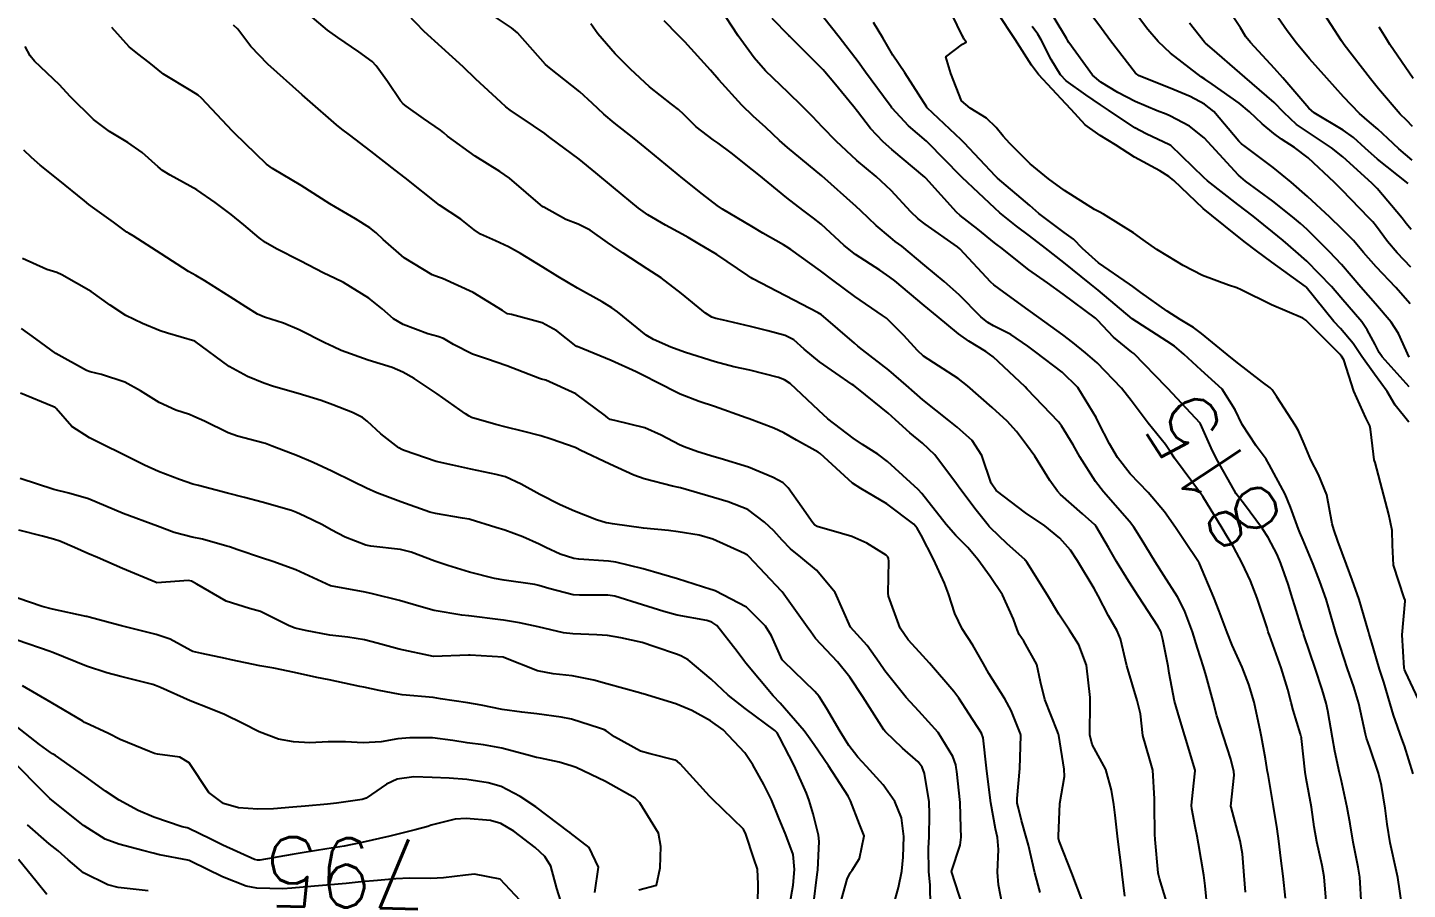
# Model space of a CAD drawing. Header units: metres. Extents: x 318500 to 325275, y 7408834 to 7428799.
# Drawn here: x 321874.3 to 321953.8, y 7423222.7 to 7423272.4 of the extents above; entities that cross this region are included whole.
import ezdxf
from ezdxf.enums import TextEntityAlignment as Align

# ---------------------------------------------------------------- set-up
doc = ezdxf.new("R2010")
doc.units = ezdxf.units.M
doc.header["$MEASUREMENT"] = 0
for name, color, linetype in [('Cotas', 45, 'Continuous'), ('Curvas de Nivel 1m', 11, 'Continuous'), ('Curvas de Nivel 5m', 15, 'Continuous'), ('Vias Primárias', 230, 'Continuous')]:
    doc.layers.add(name, color=color, linetype=linetype)
doc.styles.add('Style-STANDARD', font='STANDARD.shx')

msp = doc.modelspace()

# ---------------------------------------------------------------- linework, layer by layer
at = {"layer": 'Curvas de Nivel 1m', "flags": 128}
for points, elevation in [([(321949.126, 7423221.825), (321948.997, 7423223.458), (321948.889, 7423224.1), (321948.57, 7423225.465), (321948.422, 7423226.331), (321948.26, 7423227.47), (321947.961, 7423229.108), (321947.902, 7423229.475), (321947.691, 7423231.417), (321947.686, 7423231.479), (321947.673, 7423231.522), (321947.632, 7423231.677), (321947.21, 7423233.051), (321947.098, 7423233.488), (321946.906, 7423234.247), (321946.518, 7423235.497), (321945.842, 7423237.374), (321945.791, 7423237.509), (321945.773, 7423237.571), (321945.713, 7423237.796), (321945.133, 7423239.516), (321944.746, 7423240.518), (321944.278, 7423241.525), (321943.769, 7423242.46), (321943.37, 7423243.131), (321943.114, 7423243.54), (321941.996, 7423245.368), (321941.871, 7423245.559), (321941.811, 7423245.645), (321940.379, 7423247.582), (321940.165, 7423247.907), (321939.848, 7423248.372), (321938.856, 7423249.6), (321937.879, 7423250.903), (321937.322, 7423251.619), (321935.911, 7423253.066), (321935.234, 7423253.65), (321934.513, 7423254.248), (321933.93, 7423254.691), (321932.553, 7423255.684), (321931.946, 7423256.118), (321930.534, 7423257.139), (321929.968, 7423257.561), (321929.793, 7423257.723), (321927.998, 7423259.636), (321927.87, 7423259.751), (321926.013, 7423261.066), (321925.606, 7423261.366), (321925.169, 7423261.783), (321924.038, 7423263.013), (321923.171, 7423263.813), (321922.064, 7423264.739), (321920.876, 7423265.842), (321920.088, 7423266.656), (321919.507, 7423267.272), (321918.916, 7423267.868), (321918.111, 7423268.647), (321916.81, 7423269.9), (321916.141, 7423270.658), (321915.234, 7423271.919), (321914.176, 7423273.526)], 814), ([(321954.559, 7423233.386), (321953.678, 7423235.27), (321953.625, 7423235.401), (321953.605, 7423235.478), (321953.488, 7423237.403), (321953.673, 7423239.344), (321953.67, 7423239.401), (321953.603, 7423239.531), (321952.995, 7423241.411), (321952.931, 7423242.566), (321952.912, 7423243.413), (321952.721, 7423244.338), (321952.441, 7423245.421), (321951.942, 7423247.325), (321951.895, 7423247.429), (321951.887, 7423247.476), (321951.844, 7423247.805), (321951.674, 7423249.249), (321951.624, 7423249.434), (321951.392, 7423249.912), (321950.705, 7423251.448), (321950.133, 7423253.241), (321949.996, 7423253.459), (321949.964, 7423253.502), (321949.921, 7423253.554), (321947.993, 7423255.479), (321947.941, 7423255.529), (321947.775, 7423255.65), (321945.954, 7423256.414), (321944.221, 7423257.281), (321943.968, 7423257.393), (321943.476, 7423257.545), (321941.978, 7423258.097), (321940.874, 7423258.689), (321939.994, 7423259.218), (321939.362, 7423259.6), (321938.558, 7423260.164), (321938.009, 7423260.557), (321936.276, 7423261.637), (321936.022, 7423261.771), (321935.755, 7423261.913), (321934.04, 7423263.001), (321933.12, 7423263.679), (321932.063, 7423264.547), (321930.89, 7423265.708), (321930.504, 7423266.136), (321930.089, 7423266.641), (321929.541, 7423267.174), (321928.595, 7423267.743), (321928.106, 7423268.171), (321927.485, 7423269.756), (321927.195, 7423270.708), (321928.155, 7423271.436), (321928.36, 7423271.544), (321928.237, 7423271.749), (321928.212, 7423271.8), (321928.161, 7423271.895), (321927.243, 7423273.759)], 818), ([(321954.093, 7423266.691), (321953.741, 7423267.05), (321953.384, 7423267.411), (321952.121, 7423268.863), (321951.664, 7423269.437), (321950.159, 7423271.398), (321950.111, 7423271.46), (321949.996, 7423271.628), (321948.813, 7423273.474)], 827), ([(321937.501, 7423222.333), (321937.352, 7423223.613), (321937.33, 7423223.806), (321937.111, 7423225.617), (321936.956, 7423227.012), (321936.875, 7423227.62), (321936.751, 7423228.454), (321936.413, 7423229.628), (321935.622, 7423231.082), (321935.497, 7423231.642), (321935.519, 7423233.512), (321935.519, 7423233.642), (321935.503, 7423233.792), (321935.304, 7423235.646), (321934.854, 7423236.815), (321934.318, 7423237.661), (321933.714, 7423238.595), (321933.049, 7423239.677), (321931.855, 7423241.593), (321931.789, 7423241.69), (321931.76, 7423241.721), (321930.718, 7423242.655), (321929.778, 7423243.564), (321929.701, 7423243.643), (321929.633, 7423243.722), (321928.945, 7423244.58), (321928.06, 7423245.746), (321927.815, 7423246.096), (321926.561, 7423247.763), (321925.847, 7423248.441), (321925.115, 7423249.044), (321924.289, 7423249.794), (321923.865, 7423250.164), (321922.156, 7423251.555), (321921.889, 7423251.77), (321921.806, 7423251.831), (321919.909, 7423253.137), (321919.03, 7423253.863), (321918.443, 7423254.39), (321917.928, 7423254.654), (321916.946, 7423254.911), (321915.933, 7423255.17), (321914.305, 7423255.558), (321913.937, 7423255.637), (321913.717, 7423255.712), (321913.341, 7423255.939), (321911.957, 7423257.076), (321910.782, 7423257.978), (321909.978, 7423258.495), (321908.607, 7423259.387), (321907.997, 7423259.8), (321907.705, 7423260.014), (321906.704, 7423260.726), (321906.01, 7423261.064), (321905.303, 7423261.34), (321904.02, 7423262.036), (321903.972, 7423262.07), (321902.044, 7423263.713), (321901.484, 7423264.098), (321900.063, 7423264.975), (321898.481, 7423266.144), (321898.263, 7423266.328), (321898.083, 7423266.476), (321897.093, 7423267.157), (321896.097, 7423267.866), (321895.931, 7423268.005), (321895.776, 7423268.175), (321895.016, 7423269.287), (321894.365, 7423270.196), (321894.133, 7423270.431), (321893.363, 7423270.99), (321892.154, 7423271.818), (321891.571, 7423272.236), (321890.172, 7423273.418)], 809), ([(321942.265, 7423221.548), (321942.138, 7423222.923), (321942.059, 7423223.552), (321941.759, 7423225.345), (321941.719, 7423225.557), (321941.692, 7423225.699), (321941.558, 7423226.354), (321941.369, 7423227.364), (321941.357, 7423227.563), (321941.369, 7423227.767), (321941.572, 7423229.56), (321941.57, 7423229.591), (321940.976, 7423231.57), (321940.661, 7423232.596), (321940.366, 7423233.579), (321940.069, 7423235.189), (321940.001, 7423235.585), (321939.703, 7423237.136), (321939.575, 7423237.591), (321939.417, 7423237.889), (321938.292, 7423239.604), (321937.743, 7423240.465), (321937.028, 7423241.621), (321936.56, 7423242.421), (321935.85, 7423243.639), (321935.781, 7423243.728), (321935.067, 7423244.374), (321933.807, 7423245.487), (321933.629, 7423245.672), (321933.197, 7423246.299), (321932.317, 7423247.685), (321931.846, 7423248.339), (321931.262, 7423249.106), (321930.725, 7423249.707), (321929.872, 7423250.489), (321928.436, 7423251.742), (321927.896, 7423252.175), (321926.772, 7423252.897), (321925.915, 7423253.457), (321925.559, 7423253.775), (321924.782, 7423254.641), (321923.937, 7423255.495), (321923.774, 7423255.638), (321923.545, 7423255.806), (321921.956, 7423256.898), (321920.675, 7423257.843), (321919.978, 7423258.369), (321918.265, 7423259.606), (321917.999, 7423259.785), (321917.836, 7423259.882), (321916.652, 7423260.546), (321916.01, 7423260.926), (321914.33, 7423261.927), (321914.023, 7423262.138), (321913.176, 7423262.8), (321912.046, 7423263.697), (321911.703, 7423263.965), (321910.07, 7423265.31), (321909.232, 7423265.998), (321908.089, 7423266.9), (321907.479, 7423267.404), (321906.815, 7423268.029), (321906.11, 7423268.683), (321904.35, 7423270.067), (321904.133, 7423270.269), (321902.514, 7423272.086), (321902.163, 7423272.382), (321901.128, 7423273.064)], 811), ([(321946.764, 7423222.228), (321946.625, 7423223.493), (321946.505, 7423224.526), (321946.38, 7423225.498), (321946.279, 7423226.221), (321946.072, 7423227.502), (321945.761, 7423229.344), (321945.732, 7423229.508), (321945.611, 7423230.256), (321945.392, 7423231.512), (321945.331, 7423231.815), (321944.955, 7423233.517), (321944.653, 7423234.532), (321944.265, 7423235.524), (321943.699, 7423236.798), (321943.402, 7423237.535), (321942.951, 7423238.77), (321942.647, 7423239.546), (321941.806, 7423241.513), (321941.786, 7423241.56), (321941.777, 7423241.576), (321941.76, 7423241.603), (321940.97, 7423242.77), (321940.431, 7423243.58), (321939.793, 7423244.48), (321938.848, 7423245.6), (321937.826, 7423246.679), (321937.08, 7423247.621), (321936.626, 7423248.407), (321936.002, 7423249.638), (321935.864, 7423249.919), (321934.809, 7423251.656), (321933.903, 7423252.535), (321932.39, 7423253.685), (321931.924, 7423254.042), (321930.931, 7423254.706), (321929.935, 7423255.208), (321929.606, 7423255.394), (321929.213, 7423255.731), (321927.959, 7423256.987), (321927.093, 7423257.759), (321925.984, 7423258.689), (321924.651, 7423259.79), (321924.282, 7423260.075), (321924.005, 7423260.287), (321923.179, 7423260.979), (321922.292, 7423261.826), (321922.024, 7423262.084), (321920.05, 7423263.85), (321918.074, 7423265.479), (321917.609, 7423265.887), (321916.822, 7423266.633), (321916.094, 7423267.283), (321915.43, 7423267.917), (321914.122, 7423269.376), (321913.637, 7423269.937), (321912.154, 7423271.582), (321911.772, 7423271.966), (321910.969, 7423272.779)], 813), ([(321953.495, 7423221.704), (321953.244, 7423223.404), (321953.17, 7423223.76), (321952.796, 7423225.411), (321952.631, 7423226.484), (321952.504, 7423227.416), (321952.296, 7423228.713), (321952.122, 7423229.422), (321951.622, 7423230.895), (321951.446, 7423231.432), (321951.387, 7423231.678), (321951.001, 7423233.436), (321950.711, 7423234.393), (321950.35, 7423235.443), (321949.709, 7423237.392), (321949.692, 7423237.45), (321949.253, 7423238.985), (321949.104, 7423239.459), (321948.749, 7423240.461), (321948.358, 7423241.471), (321947.781, 7423242.85), (321947.589, 7423243.285), (321947.511, 7423243.484), (321947.063, 7423244.755), (321946.74, 7423245.496), (321945.836, 7423247.212), (321945.651, 7423247.512), (321945.069, 7423248.297), (321944.265, 7423249.526), (321943.872, 7423250.367), (321943.128, 7423251.548), (321941.906, 7423252.656), (321940.905, 7423253.575), (321940.369, 7423254.028), (321939.927, 7423254.329), (321937.94, 7423255.61), (321935.964, 7423257.258), (321935.487, 7423257.647), (321933.988, 7423258.848), (321932.935, 7423259.681), (321932.007, 7423260.389), (321931.261, 7423260.95), (321930.313, 7423261.716), (321930.024, 7423261.978), (321928.133, 7423263.749), (321928.051, 7423263.832), (321926.161, 7423265.769), (321926.081, 7423265.839), (321925.037, 7423266.733), (321924.099, 7423267.747), (321924.076, 7423267.777), (321924.056, 7423267.801), (321923.923, 7423267.983), (321922.573, 7423269.823), (321922.139, 7423270.415), (321921.057, 7423271.841), (321920.171, 7423272.956)], 816), ([(321954.122, 7423229.392), (321953.624, 7423230.991), (321953.479, 7423231.402), (321952.997, 7423232.763), (321952.809, 7423233.413), (321952.427, 7423234.66), (321952.179, 7423235.423), (321951.705, 7423237.074), (321951.599, 7423237.431), (321951.555, 7423237.588), (321951.023, 7423239.437), (321950.617, 7423240.571), (321950.279, 7423241.445), (321949.78, 7423242.802), (321949.546, 7423243.462), (321949.465, 7423243.792), (321949.142, 7423245.467), (321948.663, 7423246.636), (321948.235, 7423247.476), (321947.849, 7423248.404), (321947.522, 7423249.15), (321947.324, 7423249.488), (321946.269, 7423251.12), (321946.009, 7423251.508), (321945.892, 7423251.634), (321945.45, 7423251.964), (321943.914, 7423253.146), (321943.406, 7423253.545), (321941.932, 7423254.769), (321941.475, 7423255.106), (321940.693, 7423255.579), (321939.947, 7423256.043), (321938.437, 7423257.131), (321937.968, 7423257.481), (321937.785, 7423257.613), (321935.988, 7423258.834), (321935.073, 7423259.654), (321934.546, 7423260.202), (321934.009, 7423260.59), (321932.556, 7423261.685), (321932.027, 7423262.139), (321930.165, 7423263.718), (321930.052, 7423263.828), (321928.257, 7423265.747), (321928.17, 7423265.838), (321928.082, 7423265.921), (321926.126, 7423267.77), (321926.1, 7423267.802), (321924.828, 7423269.79), (321924.145, 7423270.808), (321923.57, 7423271.809), (321923.032, 7423272.681)], 817), ([(321953.872, 7423249.649), (321953.092, 7423250.625), (321952.626, 7423251.419), (321951.905, 7423252.423), (321951.168, 7423253.441), (321950.675, 7423254.196), (321949.936, 7423255.05), (321949.552, 7423255.464), (321947.969, 7423257.43), (321947.917, 7423257.481), (321945.99, 7423258.869), (321945.092, 7423259.524), (321944.471, 7423260), (321944.008, 7423260.375), (321942.514, 7423261.555), (321942.026, 7423261.968), (321940.331, 7423263.586), (321940.053, 7423263.816), (321939.527, 7423264.129), (321938.07, 7423264.925), (321936.971, 7423265.631), (321936.085, 7423266.179), (321935.222, 7423266.784), (321934.413, 7423267.665), (321934.105, 7423267.998), (321932.536, 7423269.694), (321932.138, 7423270.221), (321931.182, 7423271.71), (321930.175, 7423273.243)], 819), ([(321953.886, 7423253.401), (321953.285, 7423254.762), (321952.863, 7423255.416), (321951.956, 7423256.468), (321951.115, 7423257.443), (321949.989, 7423258.741), (321949.308, 7423259.467), (321948.013, 7423260.755), (321947.632, 7423261.101), (321947.171, 7423261.493), (321946.033, 7423262.392), (321944.464, 7423263.534), (321944.055, 7423263.891), (321942.528, 7423265.556), (321942.085, 7423266.035), (321941.232, 7423266.713), (321940.097, 7423267.31), (321939.901, 7423267.396), (321939.378, 7423267.601), (321938.108, 7423268.131), (321937.098, 7423268.648), (321936.124, 7423269.24), (321935.647, 7423269.647), (321934.291, 7423271.535), (321934.208, 7423271.669), (321934.188, 7423271.698), (321934.161, 7423271.74), (321933.438, 7423272.947)], 821), ([(321953.956, 7423256.473), (321953.135, 7423257.413), (321951.988, 7423258.609), (321951.265, 7423259.441), (321950.68, 7423260.123), (321950.013, 7423260.801), (321949.318, 7423261.467), (321948.038, 7423262.658), (321947.086, 7423263.494), (321946.062, 7423264.333), (321944.435, 7423265.535), (321944.233, 7423265.689), (321944.083, 7423265.842), (321942.631, 7423267.555), (321942.106, 7423267.972), (321941.268, 7423268.417), (321940.12, 7423268.91), (321938.34, 7423269.617), (321938.132, 7423269.761), (321936.688, 7423271.635), (321936.167, 7423272.345), (321935.609, 7423273.083)], 822), ([(321953.988, 7423258.579), (321953.197, 7423259.412), (321952.656, 7423260.07), (321952.015, 7423260.933), (321951.792, 7423261.208), (321951.575, 7423261.437), (321950.043, 7423263.016), (321949.591, 7423263.465), (321948.071, 7423264.892), (321947.28, 7423265.492), (321946.547, 7423265.965), (321946.088, 7423266.297), (321945.423, 7423266.85), (321944.703, 7423267.531), (321944.108, 7423268.04), (321942.538, 7423269.141), (321942.128, 7423269.414), (321941.908, 7423269.563), (321940.15, 7423270.919), (321939.423, 7423271.601), (321938.844, 7423272.287), (321938.175, 7423273.142)], 823), ([(321954.07, 7423264.753), (321953.305, 7423265.412), (321952.674, 7423266.009), (321952.091, 7423266.546), (321951.609, 7423266.951), (321951.03, 7423267.446), (321950.114, 7423268.395), (321949.157, 7423269.47), (321948.147, 7423270.596), (321947.396, 7423271.491), (321946.869, 7423272.201), (321946.177, 7423273.201)], 826), ([(321932.633, 7423222.549), (321932.33, 7423223.682), (321931.951, 7423225.278), (321931.849, 7423225.687), (321931.56, 7423226.706), (321931.355, 7423227.48), (321931.312, 7423227.694), (321931.306, 7423227.962), (321931.466, 7423229.692), (321931.525, 7423231.588), (321931.506, 7423231.692), (321930.968, 7423233.029), (321930.6, 7423233.706), (321929.672, 7423235.176), (321929.362, 7423235.725), (321928.748, 7423236.792), (321928.131, 7423237.744), (321927.713, 7423238.62), (321927.352, 7423239.754), (321927.126, 7423240.369), (321926.485, 7423241.763), (321925.774, 7423243.135), (321925.552, 7423243.547), (321925.359, 7423243.776), (321923.797, 7423244.946), (321922.293, 7423245.823), (321921.815, 7423246.146), (321919.944, 7423247.849), (321919.841, 7423247.922), (321918.59, 7423248.612), (321917.852, 7423249.045), (321917.278, 7423249.312), (321915.859, 7423249.847), (321915.693, 7423249.912), (321913.869, 7423250.55), (321912.979, 7423250.838), (321911.88, 7423251.266), (321910.49, 7423251.981), (321909.894, 7423252.286), (321909.349, 7423252.545), (321907.908, 7423253.205), (321905.952, 7423254.007), (321905.92, 7423254.02), (321905.888, 7423254.04), (321904.779, 7423254.908), (321903.933, 7423255.374), (321902.165, 7423255.861), (321901.938, 7423255.904), (321901.811, 7423255.965), (321901.639, 7423256.095), (321899.955, 7423257.126), (321898.18, 7423257.934), (321897.968, 7423258.008), (321897.601, 7423258.154), (321895.984, 7423259.123), (321894.761, 7423260.189), (321894.374, 7423260.564), (321894.007, 7423260.853), (321893.175, 7423261.376), (321892.018, 7423262.038), (321891.703, 7423262.233), (321890.036, 7423263.291), (321888.383, 7423264.275), (321888.054, 7423264.524), (321886.197, 7423266.308), (321886.14, 7423266.368), (321886.081, 7423266.43), (321884.302, 7423268.328), (321884.103, 7423268.5), (321883.699, 7423268.743), (321882.12, 7423269.708), (321881.29, 7423270.373), (321880.639, 7423270.887), (321880.139, 7423271.282), (321879.132, 7423272.4)], 807), ([(321935.054, 7423222.09), (321934.461, 7423223.656), (321933.75, 7423225.464), (321933.69, 7423225.668), (321933.679, 7423225.796), (321933.762, 7423227.667), (321934.029, 7423229.228), (321934.02, 7423229.664), (321933.698, 7423231.6), (321933.688, 7423231.669), (321933.677, 7423231.715), (321933.632, 7423231.831), (321932.901, 7423233.677), (321932.651, 7423234.694), (321932.441, 7423235.682), (321931.693, 7423237.027), (321931.426, 7423237.423), (321931.302, 7423237.696), (321931.099, 7423238.309), (321930.457, 7423239.709), (321929.746, 7423240.768), (321929.037, 7423241.731), (321928.46, 7423242.433), (321927.774, 7423243.129), (321927.223, 7423243.756), (321925.807, 7423245.544), (321925.597, 7423245.773), (321923.834, 7423247.383), (321923.275, 7423247.808), (321922.39, 7423248.366), (321921.849, 7423248.722), (321920.393, 7423249.845), (321919.867, 7423250.324), (321918.229, 7423251.875), (321917.893, 7423252.1), (321917.548, 7423252.232), (321915.901, 7423252.642), (321914.974, 7423252.849), (321913.908, 7423253.133), (321912.197, 7423253.675), (321911.917, 7423253.766), (321911.355, 7423253.968), (321910.352, 7423254.411), (321909.927, 7423254.673), (321908.269, 7423256.007), (321907.944, 7423256.252), (321907.381, 7423256.586), (321905.96, 7423257.385), (321904.836, 7423258.057), (321903.978, 7423258.589), (321902.691, 7423259.381), (321901.995, 7423259.764), (321901.237, 7423260.101), (321900.378, 7423260.488), (321900.006, 7423260.736), (321899.24, 7423261.359), (321898.02, 7423262.15), (321896.044, 7423263.743), (321895.464, 7423264.179), (321894.066, 7423265.266), (321892.831, 7423266.219), (321892.397, 7423266.539), (321892.086, 7423266.795), (321890.409, 7423268.247), (321890.104, 7423268.511), (321888.13, 7423270.28), (321887.15, 7423271.304), (321886.397, 7423272.306), (321886.153, 7423272.534)], 808), ([(321944.467, 7423222.559), (321944.389, 7423223.521), (321944.288, 7423224.774), (321944.164, 7423225.524), (321943.637, 7423227.462), (321943.628, 7423227.529), (321943.817, 7423229.307), (321943.797, 7423229.528), (321943.611, 7423230.239), (321943.19, 7423231.537), (321942.821, 7423232.722), (321942.596, 7423233.546), (321942.198, 7423235.027), (321942.041, 7423235.555), (321941.696, 7423236.634), (321941.408, 7423237.565), (321940.95, 7423238.799), (321940.538, 7423239.578), (321939.748, 7423240.811), (321939.252, 7423241.595), (321938.455, 7423242.922), (321938.027, 7423243.608), (321937.785, 7423243.925), (321936.285, 7423245.633), (321935.819, 7423246.225), (321934.921, 7423247.654), (321934.535, 7423248.347), (321933.858, 7423249.447), (321933.682, 7423249.672), (321931.888, 7423251.556), (321931.757, 7423251.692), (321929.916, 7423253.424), (321929.505, 7423253.726), (321928.514, 7423254.329), (321927.93, 7423254.751), (321926.703, 7423255.762), (321925.949, 7423256.377), (321924.254, 7423257.796), (321923.973, 7423258.018), (321923.383, 7423258.405), (321921.992, 7423259.309), (321921.334, 7423259.837), (321920.012, 7423261.057), (321919.57, 7423261.412), (321918.951, 7423261.866), (321918.03, 7423262.576), (321916.409, 7423263.905), (321916.054, 7423264.198), (321914.825, 7423265.166), (321914.077, 7423265.728), (321913.784, 7423265.934), (321912.812, 7423266.674), (321912.094, 7423267.389), (321911.798, 7423267.666), (321911.387, 7423267.971), (321910.115, 7423268.987), (321909.017, 7423270.001), (321908.143, 7423270.884), (321907.15, 7423272.025), (321906.738, 7423272.603)], 812), ([(321954.014, 7423260.761), (321953.722, 7423261.11), (321953.487, 7423261.408), (321952.045, 7423263.116), (321951.735, 7423263.435), (321950.072, 7423264.942), (321949.423, 7423265.467), (321948.089, 7423266.341), (321947.403, 7423266.8), (321946.665, 7423267.502), (321946.108, 7423268.07), (321944.42, 7423269.536), (321944.134, 7423269.785), (321942.542, 7423271.169), (321942.159, 7423271.494), (321942.094, 7423271.561), (321941.24, 7423272.643)], 824), ([(321954.131, 7423269.462), (321952.774, 7423271.421), (321952.544, 7423271.805), (321952.17, 7423272.424)], 828), ([(321930.476, 7423221.705), (321930.239, 7423222.98), (321930.181, 7423223.71), (321930.231, 7423225.018), (321930.165, 7423225.711), (321930.059, 7423226.217), (321929.796, 7423227.717), (321929.593, 7423229.225), (321929.537, 7423229.721), (321929.345, 7423231.452), (321929.25, 7423231.726), (321928.541, 7423232.832), (321927.943, 7423233.746), (321927.656, 7423234.137), (321926.259, 7423235.764), (321925.686, 7423236.397), (321925.03, 7423237.116), (321924.569, 7423237.787), (321923.9, 7423239.625), (321923.877, 7423239.798), (321923.915, 7423241.64), (321923.895, 7423241.798), (321923.854, 7423241.891), (321923.762, 7423241.993), (321922.64, 7423242.688), (321921.772, 7423243.055), (321921.183, 7423243.244), (321919.778, 7423243.642), (321919.646, 7423243.719), (321919.529, 7423243.854), (321918.901, 7423244.756), (321918.118, 7423245.875), (321917.814, 7423246.162), (321917.242, 7423246.465), (321915.827, 7423247.067), (321914.194, 7423247.567), (321913.836, 7423247.654), (321912.901, 7423247.944), (321912.122, 7423248.235), (321911.844, 7423248.354), (321910.782, 7423248.908), (321909.853, 7423249.322), (321908.124, 7423249.74), (321907.858, 7423249.813), (321907.729, 7423249.882), (321907.576, 7423250.014), (321905.879, 7423251.294), (321904.143, 7423252.066), (321903.891, 7423252.138), (321903.787, 7423252.175), (321901.902, 7423252.893), (321900.721, 7423253.295), (321899.912, 7423253.58), (321898.825, 7423254.136), (321898.25, 7423254.472), (321897.924, 7423254.588), (321897.336, 7423254.746), (321895.931, 7423255.275), (321895.371, 7423255.615), (321894.708, 7423256.188), (321893.949, 7423256.791), (321892.475, 7423257.71), (321891.966, 7423257.959), (321891.355, 7423258.236), (321889.981, 7423258.96), (321888.624, 7423259.637), (321887.996, 7423260.006), (321887.623, 7423260.286), (321886.739, 7423261.031), (321886.013, 7423261.624), (321885.097, 7423262.319), (321884.031, 7423263.047), (321882.503, 7423263.893), (321882.047, 7423264.157), (321881.802, 7423264.364), (321880.886, 7423265.201), (321880.064, 7423265.762), (321879.007, 7423266.401), (321878.08, 7423267.104), (321876.735, 7423268.43), (321876.11, 7423269.09), (321874.681, 7423270.462), (321874.432, 7423270.765), (321874.138, 7423271.301)], 806), ([(321926.313, 7423221.762), (321926.298, 7423222.972), (321926.223, 7423223.763), (321926.197, 7423225.107), (321926.234, 7423225.763), (321926.263, 7423227.063), (321926.226, 7423227.763), (321925.962, 7423229.398), (321925.836, 7423229.768), (321925.603, 7423230.086), (321924.702, 7423230.874), (321923.715, 7423231.799), (321923.622, 7423231.915), (321922.406, 7423233.819), (321921.667, 7423234.949), (321920.949, 7423235.837), (321919.693, 7423237.182), (321919.407, 7423237.564), (321919.211, 7423237.857), (321917.861, 7423239.745), (321917.762, 7423239.88), (321917.731, 7423239.915), (321915.842, 7423241.909), (321915.803, 7423241.951), (321915.761, 7423241.983), (321915.598, 7423242.075), (321913.77, 7423242.918), (321912.978, 7423243.148), (321911.774, 7423243.336), (321911.211, 7423243.405), (321909.776, 7423243.55), (321907.986, 7423243.799), (321907.778, 7423243.827), (321907.623, 7423243.857), (321907.065, 7423244.021), (321905.787, 7423244.518), (321904.963, 7423244.882), (321903.801, 7423245.485), (321902.723, 7423246.081), (321901.816, 7423246.495), (321901.283, 7423246.633), (321899.822, 7423246.949), (321898.788, 7423247.173), (321897.829, 7423247.393), (321895.977, 7423248.029), (321895.839, 7423248.085), (321895.666, 7423248.173), (321894.632, 7423248.973), (321893.855, 7423249.706), (321893.583, 7423249.929), (321892.997, 7423250.213), (321891.866, 7423250.653), (321891.205, 7423250.902), (321889.876, 7423251.309), (321888.443, 7423251.71), (321887.884, 7423251.904), (321886.948, 7423252.294), (321885.898, 7423252.867), (321883.92, 7423254.33), (321882.349, 7423254.778), (321881.926, 7423254.925), (321880.903, 7423255.349), (321879.934, 7423255.807), (321879.04, 7423256.399), (321877.952, 7423257.193), (321876.258, 7423258.143), (321875.967, 7423258.271), (321875.38, 7423258.449), (321873.979, 7423259.086)], 804), ([(321924.178, 7423221.79), (321924.459, 7423222.832), (321924.658, 7423223.783), (321924.737, 7423224.577), (321924.774, 7423225.782), (321924.635, 7423226.858), (321924.25, 7423227.79), (321923.584, 7423228.75), (321922.628, 7423229.815), (321922.121, 7423230.338), (321921.612, 7423231.017), (321921.108, 7423231.835), (321920.32, 7423233.163), (321919.89, 7423233.848), (321919.654, 7423234.128), (321917.834, 7423235.878), (321917.766, 7423235.964), (321917.683, 7423236.135), (321917.139, 7423237.332), (321916.803, 7423237.893), (321915.716, 7423238.996), (321913.911, 7423239.928), (321913.731, 7423239.988), (321913.648, 7423240.015), (321911.74, 7423240.631), (321910.818, 7423240.9), (321909.748, 7423241.194), (321908.175, 7423241.584), (321907.755, 7423241.65), (321906.041, 7423241.751), (321905.756, 7423241.791), (321904.967, 7423242.052), (321904.139, 7423242.439), (321903.766, 7423242.625), (321902.813, 7423243.036), (321901.773, 7423243.425), (321901.26, 7423243.583), (321899.779, 7423244.053), (321899.726, 7423244.067), (321899.35, 7423244.126), (321897.784, 7423244.389), (321897.465, 7423244.473), (321895.793, 7423245.057), (321894.409, 7423245.583), (321893.805, 7423245.842), (321893.057, 7423246.211), (321891.819, 7423246.831), (321890.734, 7423247.334), (321889.832, 7423247.714), (321888.376, 7423248.272), (321887.981, 7423248.418), (321887.842, 7423248.459), (321886.384, 7423248.84), (321885.847, 7423249.047), (321884.47, 7423249.707), (321883.857, 7423249.989), (321883.61, 7423250.086), (321882.825, 7423250.346), (321881.866, 7423250.791), (321880.794, 7423251.459), (321879.884, 7423251.966), (321878.538, 7423252.404), (321877.892, 7423252.554), (321877.668, 7423252.639), (321875.908, 7423253.615), (321874.745, 7423254.452), (321873.926, 7423255.054)], 803), ([(321921.185, 7423222.143), (321921.512, 7423223.32), (321921.675, 7423223.671), (321921.792, 7423223.826), (321922.227, 7423224.516), (321922.496, 7423225.816), (321922.218, 7423226.488), (321921.702, 7423227.828), (321921.574, 7423228.091), (321920.442, 7423229.842), (321919.612, 7423231.049), (321919.281, 7423231.52), (321919.029, 7423231.859), (321917.644, 7423233.468), (321917.252, 7423233.886), (321915.678, 7423235.761), (321915.56, 7423235.911), (321915.172, 7423236.428), (321913.995, 7423237.927), (321913.703, 7423238.134), (321913.417, 7423238.221), (321911.709, 7423238.539), (321910.948, 7423238.735), (321909.717, 7423239.119), (321908.113, 7423239.617), (321907.725, 7423239.678), (321906.085, 7423239.674), (321905.725, 7423239.71), (321904.322, 7423240.061), (321903.733, 7423240.24), (321903.504, 7423240.301), (321901.737, 7423240.557), (321901.192, 7423240.645), (321899.743, 7423241.016), (321898.502, 7423241.386), (321897.752, 7423241.635), (321896.383, 7423242.164), (321895.761, 7423242.319), (321894.068, 7423242.5), (321893.764, 7423242.561), (321892.577, 7423243.027), (321891.772, 7423243.45), (321891.278, 7423243.738), (321890.24, 7423244.245), (321889.783, 7423244.449), (321889.484, 7423244.555), (321887.791, 7423245.042), (321886.782, 7423245.308), (321885.799, 7423245.568), (321884.133, 7423245.999), (321883.806, 7423246.086), (321883.033, 7423246.342), (321881.817, 7423246.805), (321881.019, 7423247.171), (321879.831, 7423247.767), (321878.53, 7423248.4), (321878.069, 7423248.635), (321877.843, 7423248.747), (321876.83, 7423249.406), (321875.929, 7423250.439), (321875.861, 7423250.498), (321875.74, 7423250.563), (321873.873, 7423251.325)], 802), ([(321919.576, 7423221.849), (321919.785, 7423223.578), (321919.812, 7423223.847), (321919.893, 7423225.49), (321919.866, 7423225.847), (321919.558, 7423227.072), (321919.31, 7423227.854), (321919.156, 7423228.276), (321918.464, 7423229.867), (321918.163, 7423230.429), (321917.616, 7423231.493), (321917.479, 7423231.743), (321917.341, 7423231.884), (321915.638, 7423233.143), (321914.652, 7423233.92), (321913.664, 7423234.847), (321912.351, 7423235.95), (321911.917, 7423236.191), (321911.683, 7423236.283), (321910.42, 7423236.712), (321909.69, 7423236.948), (321908.467, 7423237.228), (321907.693, 7423237.35), (321907.079, 7423237.405), (321905.694, 7423237.462), (321905.164, 7423237.517), (321903.698, 7423237.852), (321902.629, 7423238.081), (321901.702, 7423238.245), (321901.527, 7423238.268), (321899.705, 7423238.484), (321899.298, 7423238.535), (321897.71, 7423238.795), (321896.83, 7423239.042), (321895.718, 7423239.38), (321894.15, 7423239.767), (321893.725, 7423239.859), (321891.73, 7423240.23), (321889.743, 7423241.141), (321888.407, 7423241.614), (321887.753, 7423241.829), (321886.401, 7423242.3), (321885.919, 7423242.465), (321885.762, 7423242.512), (321884.35, 7423242.909), (321883.767, 7423243.033), (321882.727, 7423243.303), (321881.773, 7423243.666), (321879.78, 7423244.38), (321877.792, 7423245.237), (321876.662, 7423245.562), (321875.8, 7423245.774), (321873.855, 7423246.414)], 801), ([(321916.364, 7423221.897), (321916.38, 7423223.024), (321916.339, 7423223.898), (321916.125, 7423224.5), (321915.678, 7423225.908), (321915.544, 7423226.193), (321913.741, 7423227.928), (321913.573, 7423228.099), (321911.891, 7423229.956), (321911.734, 7423230.091), (321911.602, 7423230.171), (321910.16, 7423230.536), (321909.607, 7423230.689), (321908.108, 7423231.513), (321907.619, 7423231.863), (321907.524, 7423231.917), (321907.233, 7423232.016), (321905.627, 7423232.529), (321905.033, 7423232.645), (321903.631, 7423232.836), (321902.765, 7423232.947), (321901.635, 7423233.102), (321900.41, 7423233.337), (321899.64, 7423233.479), (321898.071, 7423233.716), (321897.644, 7423233.777), (321895.87, 7423233.944), (321895.647, 7423233.97), (321894.54, 7423234.187), (321893.653, 7423234.382), (321893.429, 7423234.428), (321891.658, 7423234.795), (321890.955, 7423234.943), (321889.665, 7423235.221), (321888.463, 7423235.474), (321887.67, 7423235.619), (321886.014, 7423235.957), (321885.676, 7423236.031), (321884.323, 7423236.32), (321883.795, 7423236.442), (321883.682, 7423236.491), (321882.494, 7423237.154), (321881.691, 7423237.423), (321880.306, 7423237.762), (321879.695, 7423237.918), (321879.326, 7423238.015), (321877.833, 7423238.408), (321877.701, 7423238.448), (321877.651, 7423238.46), (321875.707, 7423238.879), (321875.126, 7423239.028), (321873.716, 7423239.508)], 799), ([(321909.501, 7423222.707), (321910.515, 7423222.965), (321910.729, 7423223.972), (321910.764, 7423225.204), (321910.639, 7423225.974), (321909.566, 7423227.715), (321909.286, 7423227.993), (321907.584, 7423228.95), (321905.887, 7423229.744), (321905.597, 7423229.854), (321904.919, 7423230.05), (321903.828, 7423230.292), (321903.603, 7423230.333), (321903.262, 7423230.415), (321901.608, 7423230.856), (321900.555, 7423231.052), (321899.611, 7423231.171), (321898.781, 7423231.302), (321897.613, 7423231.458), (321896.311, 7423231.465), (321895.612, 7423231.397), (321894.662, 7423231.236), (321893.61, 7423231.163), (321892.592, 7423231.229), (321891.61, 7423231.222), (321890.553, 7423231.179), (321889.61, 7423231.225), (321888.734, 7423231.386), (321887.615, 7423231.813), (321886.684, 7423232.289), (321885.628, 7423232.801), (321884.813, 7423233.131), (321883.639, 7423233.588), (321881.944, 7423234.356), (321881.652, 7423234.479), (321881.487, 7423234.527), (321879.659, 7423234.986), (321878.854, 7423235.201), (321877.668, 7423235.591), (321875.733, 7423236.386), (321875.68, 7423236.407), (321875.589, 7423236.441), (321873.686, 7423237.088)], 798), ([(321906.974, 7423222.541), (321907.171, 7423224.015), (321906.641, 7423225.133), (321905.539, 7423225.985), (321905.511, 7423226.011), (321905.476, 7423226.041), (321903.561, 7423227.475), (321902.664, 7423228.079), (321901.578, 7423228.647), (321900.819, 7423228.864), (321899.584, 7423229.056), (321898.582, 7423229.138), (321897.585, 7423229.18), (321896.532, 7423229.215), (321895.584, 7423229.07), (321894.971, 7423228.787), (321894.107, 7423228.192), (321893.781, 7423227.983), (321893.566, 7423227.913), (321892.079, 7423227.698), (321891.561, 7423227.64), (321890.273, 7423227.525), (321889.558, 7423227.46), (321888.452, 7423227.371), (321887.556, 7423227.346), (321886.426, 7423227.422), (321885.561, 7423227.676), (321884.726, 7423228.313), (321883.595, 7423230.016), (321883.054, 7423230.338), (321881.761, 7423230.517), (321881.602, 7423230.557), (321881.301, 7423230.665), (321879.61, 7423231.363), (321878.934, 7423231.711), (321877.619, 7423232.33), (321877.563, 7423232.354), (321877.467, 7423232.412), (321875.636, 7423233.499), (321873.987, 7423234.457)], 797), ([(321905.013, 7423222.047), (321904.773, 7423222.779), (321904.436, 7423224.056), (321904.079, 7423224.615), (321903.531, 7423225.133), (321902.295, 7423226.082), (321901.546, 7423226.515), (321900.957, 7423226.691), (321899.55, 7423226.814), (321898.911, 7423226.768), (321897.544, 7423226.423), (321897.335, 7423226.36), (321896.621, 7423226.159), (321895.537, 7423225.885), (321895.158, 7423225.798), (321893.532, 7423225.426), (321892.516, 7423225.224), (321891.528, 7423225.058), (321890.111, 7423224.826), (321889.525, 7423224.73), (321887.659, 7423224.415), (321887.521, 7423224.405), (321887.351, 7423224.452), (321885.53, 7423225.273), (321884.839, 7423225.616), (321883.539, 7423226.249), (321883.478, 7423226.269), (321883.188, 7423226.335), (321881.548, 7423226.892), (321880.651, 7423227.272), (321879.562, 7423227.86), (321878.761, 7423228.392), (321877.583, 7423229.256), (321875.89, 7423230.436), (321875.711, 7423230.548), (321875.602, 7423230.617), (321874.974, 7423231.079), (321873.617, 7423232.14)], 796), ([(321881.223, 7423222.634), (321879.497, 7423222.837), (321878.897, 7423222.992), (321877.509, 7423223.673), (321876.612, 7423224.424), (321876.049, 7423224.955), (321875.529, 7423225.357), (321874.269, 7423226.453)], 794), ([(321875.389, 7423222.441), (321874.832, 7423223.114), (321873.761, 7423224.458)], 793)]:
    msp.add_lwpolyline(points, dxfattribs=dict(at, elevation=elevation))
at = {"layer": 'Curvas de Nivel 5m', "flags": 128}
for points, elevation in [([(321953.837, 7423263.403), (321952.071, 7423264.818), (321951.365, 7423265.441), (321950.687, 7423266.052), (321950.09, 7423266.474), (321948.424, 7423267.477), (321948.104, 7423267.744), (321946.616, 7423269.503), (321946.138, 7423270.033), (321944.744, 7423271.531), (321944.492, 7423271.864), (321944.168, 7423272.374), (321943.379, 7423273.548)], 825), ([(321940.036, 7423221.582), (321939.516, 7423223.355), (321939.45, 7423223.591), (321939.433, 7423223.679), (321939.249, 7423225.593), (321939.233, 7423225.914), (321939.22, 7423227.594), (321939.226, 7423227.943), (321939.126, 7423229.595), (321938.94, 7423230.267), (321938.542, 7423231.601), (321938.404, 7423232.84), (321938.228, 7423233.604), (321937.677, 7423235.417), (321937.628, 7423235.611), (321937.254, 7423237.168), (321937.066, 7423237.62), (321936.574, 7423238.488), (321935.981, 7423239.636), (321935.737, 7423240.075), (321934.786, 7423241.655), (321934.377, 7423242.272), (321933.773, 7423242.972), (321932.891, 7423243.679), (321931.791, 7423244.436), (321930.103, 7423245.716), (321929.816, 7423246.137), (321929.26, 7423247.729), (321928.707, 7423248.596), (321927.856, 7423249.369), (321927.367, 7423249.755), (321925.878, 7423250.948), (321924.911, 7423251.785), (321923.903, 7423252.644), (321922.397, 7423253.823), (321922.129, 7423254.034), (321921.924, 7423254.206), (321920.003, 7423255.849), (321919.941, 7423255.895), (321919.84, 7423255.953), (321917.956, 7423256.936), (321916.081, 7423257.908), (321915.971, 7423257.973), (321915.78, 7423258.105), (321913.991, 7423259.314), (321912.93, 7423259.946), (321912.341, 7423260.293), (321912.005, 7423260.488), (321911.039, 7423261.004), (321910.016, 7423261.609), (321909.493, 7423261.995), (321908.038, 7423263.185), (321907.032, 7423264.025), (321906.062, 7423264.808), (321904.382, 7423266.065), (321904.209, 7423266.196), (321904.082, 7423266.287), (321903.429, 7423266.734), (321902.095, 7423267.631), (321901.836, 7423267.832), (321901.542, 7423268.098), (321900.119, 7423269.419), (321899.374, 7423270.131), (321898.146, 7423271.247), (321897.141, 7423272.16), (321896.17, 7423273.172)], 810), ([(321951.147, 7423221.782), (321951.052, 7423223.435), (321950.962, 7423224.002), (321950.671, 7423225.439), (321950.501, 7423226.5), (321950.331, 7423227.442), (321949.971, 7423229.069), (321949.888, 7423229.447), (321949.619, 7423230.693), (321949.478, 7423231.452), (321949.211, 7423233.022), (321949.112, 7423233.458), (321948.879, 7423234.245), (321948.48, 7423235.468), (321947.848, 7423237.337), (321947.804, 7423237.479), (321947.781, 7423237.55), (321947.713, 7423237.765), (321947.305, 7423239.066), (321947.178, 7423239.488), (321946.918, 7423240.317), (321946.501, 7423241.499), (321946.284, 7423242.018), (321945.775, 7423243), (321945.452, 7423243.513), (321944.34, 7423244.987), (321943.934, 7423245.529), (321943.813, 7423245.729), (321942.796, 7423247.546), (321942.476, 7423248.18), (321941.877, 7423249.56), (321941.86, 7423249.587), (321939.985, 7423251.589), (321939.892, 7423251.691), (321938.025, 7423253.609), (321937.921, 7423253.693), (321936.855, 7423254.552), (321935.939, 7423255.534), (321935.884, 7423255.586), (321935.815, 7423255.642), (321933.96, 7423257.036), (321933.046, 7423257.679), (321931.981, 7423258.44), (321930.367, 7423259.714), (321930.157, 7423259.873), (321930.003, 7423259.995), (321929.048, 7423260.772), (321928.018, 7423261.559), (321927.802, 7423261.752), (321926.049, 7423263.713), (321925.988, 7423263.771), (321924.074, 7423265.376), (321923.581, 7423265.807), (321922.857, 7423266.587), (321922.097, 7423267.563), (321921.889, 7423267.832), (321920.744, 7423269.22), (321920.228, 7423269.849), (321920.132, 7423269.953), (321918.196, 7423271.879), (321918.175, 7423271.895), (321918.16, 7423271.916), (321917.189, 7423272.914)], 815), ([(321953.894, 7423251.691), (321952.333, 7423253.424), (321952.159, 7423253.663), (321951.927, 7423254.128), (321951.482, 7423254.984), (321951.159, 7423255.442), (321949.961, 7423256.834), (321949.414, 7423257.466), (321947.992, 7423258.924), (321947.36, 7423259.49), (321946.625, 7423260.119), (321946.011, 7423260.626), (321945.52, 7423261.022), (321944.896, 7423261.527), (321944.03, 7423262.2), (321942.279, 7423263.558), (321942.053, 7423263.757), (321940.154, 7423265.589), (321940.113, 7423265.623), (321940.08, 7423265.64), (321938.74, 7423266.264), (321938.09, 7423266.617), (321936.562, 7423267.635), (321936.105, 7423267.948), (321935.254, 7423268.511), (321934.125, 7423269.327), (321933.795, 7423269.675), (321933.27, 7423270.556), (321932.69, 7423271.692), (321932.492, 7423272.023), (321932.168, 7423272.466)], 820), ([(321928.175, 7423221.74), (321927.52, 7423223.75), (321928.015, 7423225.271), (321928.072, 7423225.742), (321928.06, 7423226.248), (321928.018, 7423227.743), (321927.825, 7423229.518), (321927.791, 7423229.747), (321927.764, 7423229.91), (321927.606, 7423230.382), (321926.759, 7423231.759), (321925.638, 7423232.994), (321924.912, 7423233.781), (321923.673, 7423235.325), (321923.35, 7423235.805), (321922.655, 7423236.781), (321921.7, 7423237.83), (321920.817, 7423239.839), (321919.749, 7423241.119), (321918.845, 7423241.864), (321918.249, 7423242.357), (321917.77, 7423242.854), (321917.274, 7423243.387), (321916.75, 7423243.895), (321915.791, 7423244.613), (321914.656, 7423245.062), (321913.801, 7423245.314), (321911.904, 7423245.864), (321911.809, 7423245.885), (321911.437, 7423245.966), (321909.816, 7423246.389), (321909.207, 7423246.608), (321907.828, 7423247.23), (321906.126, 7423248.036), (321905.943, 7423248.14), (321905.842, 7423248.192), (321904.458, 7423248.672), (321903.848, 7423248.87), (321902.791, 7423249.14), (321901.853, 7423249.374), (321901.267, 7423249.512), (321899.858, 7423249.927), (321899.727, 7423249.99), (321899.514, 7423250.125), (321897.877, 7423251.287), (321896.555, 7423252.163), (321895.895, 7423252.529), (321895.281, 7423252.797), (321893.905, 7423253.22), (321892.356, 7423253.781), (321891.916, 7423253.99), (321891.407, 7423254.235), (321889.927, 7423254.967), (321889.025, 7423255.357), (321887.934, 7423255.71), (321887.531, 7423255.881), (321886.863, 7423256.296), (321885.949, 7423256.883), (321884.496, 7423257.791), (321883.967, 7423258.097), (321883.548, 7423258.336), (321881.985, 7423259.347), (321880.372, 7423260.384), (321880.133, 7423260.52), (321880.002, 7423260.603), (321879.222, 7423261.184), (321878.016, 7423262.048), (321877.81, 7423262.205), (321877.55, 7423262.417), (321876.038, 7423263.642), (321875.002, 7423264.456), (321874.498, 7423264.907), (321874.059, 7423265.332)], 805), ([(321918.212, 7423221.869), (321918.394, 7423222.979), (321918.474, 7423223.866), (321918.392, 7423224.73), (321917.966, 7423225.874), (321917.555, 7423226.897), (321917.156, 7423227.886), (321916.699, 7423228.777), (321916.069, 7423229.903), (321915.89, 7423230.193), (321915.607, 7423230.589), (321914.363, 7423231.923), (321913.628, 7423232.439), (321912.554, 7423233.028), (321911.642, 7423233.426), (321909.756, 7423233.988), (321909.65, 7423234.021), (321909.612, 7423234.029), (321907.659, 7423234.581), (321906.904, 7423234.779), (321905.665, 7423235.042), (321904.566, 7423235.157), (321903.669, 7423235.319), (321901.728, 7423236.09), (321901.68, 7423236.102), (321899.785, 7423236.222), (321899.681, 7423236.224), (321897.68, 7423236.15), (321895.684, 7423236.575), (321894.416, 7423236.917), (321893.689, 7423237.107), (321892.734, 7423237.258), (321891.692, 7423237.385), (321890.291, 7423237.647), (321889.695, 7423237.782), (321889.349, 7423237.907), (321888.658, 7423238.266), (321887.707, 7423238.738), (321887.072, 7423238.924), (321885.715, 7423239.333), (321884.031, 7423240.325), (321883.732, 7423240.484), (321883.543, 7423240.523), (321881.731, 7423240.398), (321881.687, 7423240.404), (321879.743, 7423241.221), (321878.299, 7423241.854), (321877.755, 7423242.083), (321876.989, 7423242.422), (321876.13, 7423242.8), (321875.765, 7423242.913), (321875.137, 7423243.076), (321873.77, 7423243.429)], 800), ([(321902.671, 7423222.078), (321901.509, 7423223.324), (321900.027, 7423223.598), (321899.511, 7423223.552), (321898.245, 7423223.397), (321897.508, 7423223.361), (321896.288, 7423223.379), (321895.508, 7423223.337), (321894.447, 7423223.245), (321893.504, 7423223.155), (321892.643, 7423223.068), (321891.501, 7423222.971), (321890.817, 7423222.913), (321889.498, 7423222.797), (321888.996, 7423222.759), (321887.498, 7423222.788), (321886.866, 7423222.92), (321885.507, 7423223.456), (321883.698, 7423224.327), (321883.582, 7423224.391), (321883.521, 7423224.412), (321881.885, 7423224.716), (321881.524, 7423224.805), (321880.916, 7423224.976), (321879.529, 7423225.325), (321878.753, 7423225.613), (321877.54, 7423226.386), (321877.524, 7423226.395), (321877.506, 7423226.411), (321875.563, 7423227.971), (321875.085, 7423228.445), (321873.592, 7423229.956)], 795)]:
    msp.add_lwpolyline(points, dxfattribs=dict(at, elevation=elevation))
at = {"layer": 'Vias Primárias'}
for points in [[(323715.644, 7420145.548, 0), (323709.04, 7420132.939)], [(323831.088, 7420001.787, 0), (323833.844, 7420008.443, 0.220888)]]:
    msp.add_lwpolyline(points, format="xyb", dxfattribs=at)

# ---------------------------------------------------------------- texts
at = {"layer": 'Cotas', "style": 'Style-STANDARD'}
for s, rotation, p in [('815', 123.46713, (321942.592, 7423246.8, 815)), ('795', 178.83421, (321892.591, 7423223.677, 795))]:
    msp.add_text(s, height=4, rotation=rotation, dxfattribs=at).set_placement(p, align=Align.MIDDLE_CENTER)

doc.saveas('drawing.dxf')
